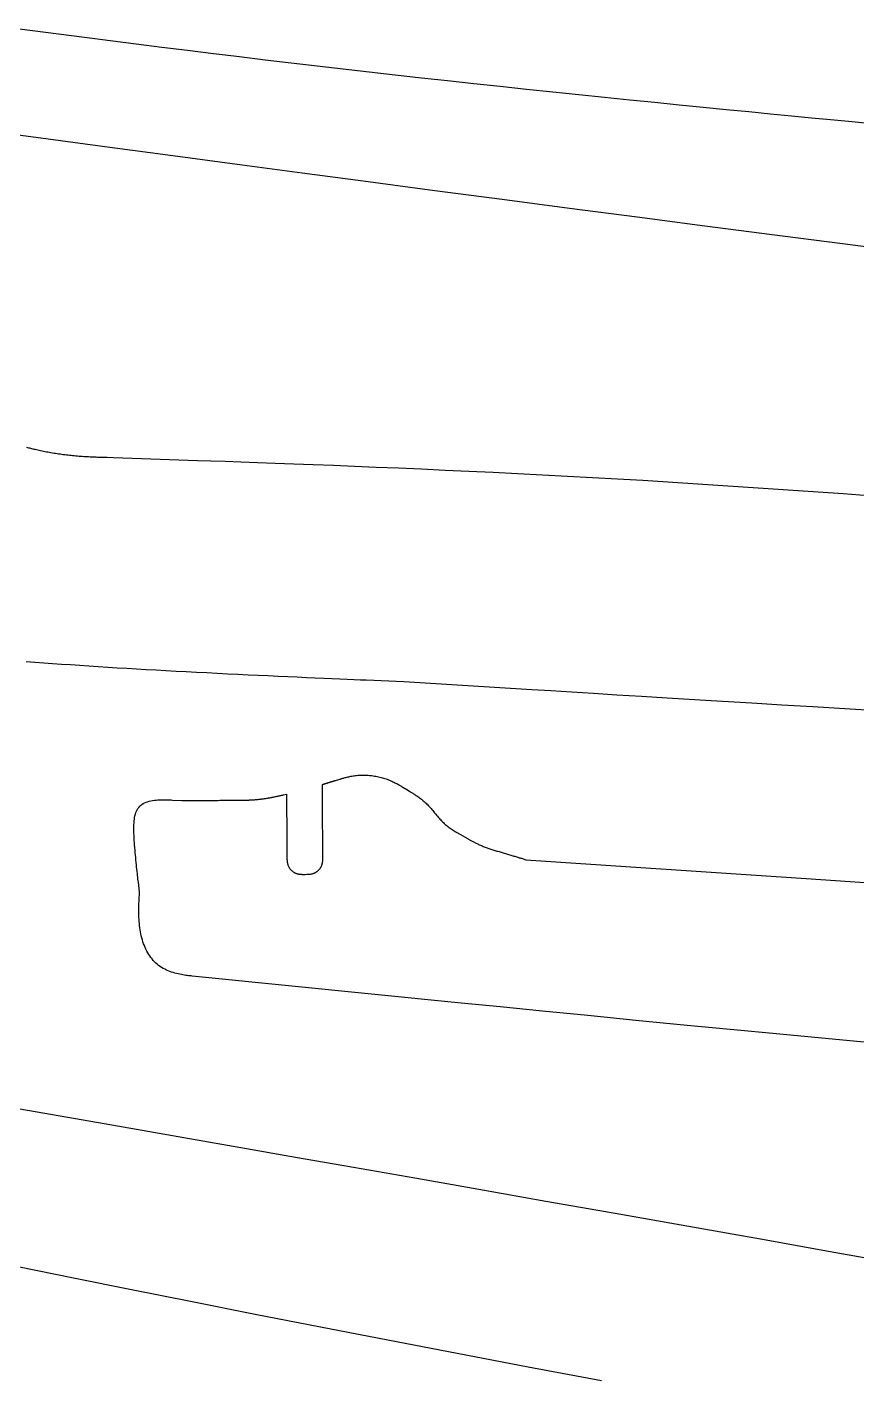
# Model space of a CAD drawing. Header units: millimetres. Extents: x -2745 to -1864, y 90 to 557.
# Drawn here: x -2631.5 to -2522.5, y 355.5 to 532.8 of the extents above; entities that cross this region are included whole.
import ezdxf

# ---------------------------------------------------------------- set-up
doc = ezdxf.new("R2010")
doc.units = ezdxf.units.MM

msp = doc.modelspace()

# ---------------------------------------------------------------- linework, layer by layer
at = {"flags": 128}
for points in [[(-2634.143021, 532.835956), (-2630.738275, 532.385558), (-2627.338871, 531.940159), (-2623.943746, 531.499685), (-2620.551839, 531.064057), (-2617.162087, 530.633201), (-2613.773427, 530.207039), (-2610.384798, 529.785494), (-2606.995137, 529.368491), (-2603.603382, 528.955954), (-2600.20847, 528.547806), (-2596.80934, 528.143969), (-2593.404928, 527.744369), (-2589.994173, 527.348928), (-2586.576013, 526.95757), (-2583.149385, 526.57022), (-2579.713227, 526.1868), (-2576.266476, 525.807234), (-2572.809833, 525.431569), (-2569.35104, 525.060342), (-2565.899602, 524.694214), (-2562.465025, 524.333847), (-2559.056815, 523.979901), (-2555.684474, 523.633036), (-2552.35751, 523.293915), (-2549.085426, 522.963196), (-2545.877729, 522.641542), (-2542.743923, 522.329613), (-2539.693514, 522.028071), (-2536.736007, 521.737575), (-2533.880905, 521.458786), (-2531.137716, 521.192367), (-2528.515942, 520.938977), (-2526.025091, 520.699277), (-2523.674668, 520.473927), (-2521.474175, 520.263591)], [(-2515.936876, 503.319541), (-2524.797577, 504.443451), (-2533.661802, 505.579101), (-2542.529614, 506.724605), (-2551.401078, 507.878073), (-2560.272508, 509.037377), (-2569.125194, 510.19941), (-2577.936676, 511.360826), (-2586.684489, 512.518276), (-2595.346172, 513.668412), (-2603.899264, 514.807887), (-2612.321302, 515.933352), (-2620.589823, 517.04146), (-2628.682365, 518.128862), (-2636.576466, 519.192211)], [(-2631.531049, 477.725187), (-2631.413569, 477.696247), (-2631.287898, 477.665465), (-2631.154474, 477.633017), (-2631.013737, 477.599074), (-2630.866126, 477.56381), (-2630.71208, 477.527397), (-2630.552039, 477.490008), (-2630.386442, 477.451818), (-2630.215728, 477.412998), (-2630.040337, 477.373721), (-2629.860708, 477.334161), (-2629.677279, 477.294489), (-2629.490491, 477.25488), (-2629.300782, 477.215507), (-2629.108592, 477.176541), (-2628.914361, 477.138156), (-2628.718527, 477.100526), (-2628.521529, 477.063822), (-2628.323736, 477.028189), (-2628.125223, 476.993651), (-2627.925994, 476.960203), (-2627.726055, 476.927842), (-2627.52541, 476.896563), (-2627.324063, 476.866361), (-2627.122019, 476.83723), (-2626.919282, 476.809168), (-2626.715856, 476.782168), (-2626.511747, 476.756227), (-2626.306957, 476.73134), (-2626.101493, 476.707503), (-2625.895358, 476.68471), (-2625.688556, 476.662957), (-2625.481093, 476.64224), (-2625.272972, 476.622553), (-2625.064198, 476.603893), (-2624.854775, 476.586255), (-2624.644709, 476.569633), (-2624.434003, 476.554025), (-2624.222756, 476.539419), (-2624.011449, 476.525782), (-2623.800658, 476.513077), (-2623.590958, 476.501268), (-2623.382922, 476.490315), (-2623.177127, 476.48018), (-2622.974149, 476.470827), (-2622.774562, 476.462217), (-2622.57894, 476.454312), (-2622.387861, 476.447074), (-2622.201898, 476.440466), (-2622.021627, 476.43445), (-2621.847624, 476.428986), (-2621.680463, 476.42404), (-2621.520719, 476.419572), (-2621.368968, 476.415545), (-2621.225786, 476.411919), (-2621.091747, 476.408659), (-2620.967426, 476.405725), (-2620.128808, 476.386331), (-2609.084435, 476.003605), (-2607.346339, 475.94331), (-2605.450939, 475.877179), (-2603.406592, 475.805117), (-2601.221659, 475.727028), (-2598.904501, 475.642818), (-2596.463476, 475.552392), (-2593.906946, 475.455654), (-2591.243271, 475.35251), (-2588.480808, 475.242864), (-2585.62792, 475.126621), (-2582.692965, 475.003686), (-2579.684304, 474.873964), (-2576.610297, 474.73736), (-2573.479304, 474.593778), (-2570.299684, 474.443124), (-2567.079797, 474.285303), (-2563.828005, 474.120219), (-2560.552665, 473.947777), (-2557.262139, 473.767883), (-2553.964786, 473.58044), (-2550.667599, 473.38549), (-2547.372105, 473.183617), (-2544.078459, 472.975542), (-2540.786822, 472.761982), (-2537.497351, 472.543659), (-2534.210205, 472.321293), (-2530.925542, 472.095603), (-2527.64352, 471.86731), (-2524.364298, 471.637132), (-2521.088033, 471.405791)], [(-2519.874263, 443.153304), (-2524.150645, 443.408968), (-2528.329608, 443.659729), (-2532.401878, 443.904931), (-2536.358186, 444.143918), (-2540.189262, 444.376037), (-2543.885834, 444.600631), (-2547.438632, 444.817045), (-2550.838386, 445.024625), (-2554.075826, 445.222714), (-2557.141679, 445.410658), (-2560.026676, 445.587803), (-2562.721547, 445.753492), (-2565.217022, 445.907069), (-2582.033043, 446.942619), (-2586.937443, 447.152846), (-2587.709163, 447.185937), (-2588.550109, 447.22206), (-2589.455942, 447.261095), (-2590.422322, 447.302922), (-2591.444909, 447.34742), (-2592.519363, 447.394469), (-2593.641347, 447.443947), (-2594.806518, 447.495734), (-2596.010538, 447.549709), (-2597.249066, 447.605751), (-2598.517764, 447.663741), (-2599.812291, 447.723557), (-2601.128309, 447.785079), (-2602.461477, 447.848187), (-2603.807455, 447.912759), (-2605.161905, 447.978674), (-2606.520486, 448.045813), (-2607.878858, 448.114055), (-2609.232682, 448.183279), (-2610.577619, 448.253364), (-2611.910079, 448.324215), (-2613.229478, 448.395838), (-2614.53598, 448.468266), (-2615.829751, 448.541528), (-2617.110956, 448.615658), (-2618.379763, 448.690687), (-2619.636335, 448.766646), (-2620.880839, 448.843566), (-2622.11344, 448.921479), (-2623.334303, 449.000418), (-2624.543594, 449.080413), (-2625.741479, 449.161496), (-2626.928123, 449.243699), (-2628.103691, 449.327052), (-2629.268351, 449.411589), (-2630.422266, 449.49734), (-2631.565602, 449.584337)], [(-2611.170113, 431.376682), (-2611.16996, 431.376682), (-2611.168889, 431.37669), (-2611.165984, 431.37671), (-2611.160324, 431.37675), (-2611.150994, 431.376815), (-2611.137077, 431.376912), (-2611.117652, 431.377049), (-2611.091804, 431.37723), (-2611.058615, 431.377462), (-2611.017167, 431.377752), (-2610.966542, 431.378107), (-2610.905822, 431.378533), (-2610.834091, 431.379035), (-2610.750429, 431.379621), (-2610.65392, 431.380297), (-2610.543647, 431.381069), (-2610.41869, 431.381945), (-2610.278132, 431.38293), (-2610.121057, 431.38403), (-2609.946546, 431.385252), (-2609.754139, 431.386599), (-2609.545215, 431.388063), (-2609.321608, 431.389629), (-2609.085153, 431.391285), (-2608.837687, 431.393018), (-2608.581044, 431.394816), (-2608.317059, 431.396665), (-2608.047568, 431.398553), (-2607.774408, 431.400466), (-2607.499411, 431.402392), (-2607.224414, 431.404319), (-2606.951252, 431.406232), (-2606.681762, 431.408119), (-2606.417777, 431.409969), (-2606.161134, 431.411766), (-2605.913667, 431.4135), (-2605.677213, 431.415156), (-2605.453606, 431.416722), (-2605.244682, 431.418186), (-2605.052276, 431.419534), (-2604.877765, 431.420756), (-2604.720689, 431.421856), (-2604.580132, 431.422841), (-2604.455175, 431.423715), (-2604.344901, 431.424488), (-2604.248393, 431.425164), (-2604.164731, 431.42575), (-2604.092999, 431.426253), (-2604.03228, 431.426678), (-2603.981655, 431.427032), (-2603.940206, 431.427322), (-2603.907017, 431.427555), (-2603.881169, 431.427736), (-2603.861745, 431.427872), (-2603.847827, 431.42797), (-2603.838497, 431.428036), (-2603.832838, 431.428075), (-2603.829932, 431.428096), (-2603.828862, 431.428103), (-2603.828709, 431.428104), (-2603.453319, 431.430802), (-2603.394245, 431.431233), (-2603.329841, 431.431738), (-2603.260406, 431.432353), (-2603.186241, 431.433113), (-2603.107647, 431.434051), (-2603.024924, 431.435201), (-2602.938372, 431.436599), (-2602.84829, 431.43828), (-2602.754981, 431.440277), (-2602.658743, 431.442625), (-2602.559878, 431.445359), (-2602.458685, 431.448513), (-2602.355465, 431.452121), (-2602.250518, 431.456218), (-2602.144145, 431.460839), (-2602.036645, 431.466019), (-2601.928321, 431.47179), (-2601.81947, 431.47819), (-2601.710393, 431.485251), (-2601.601392, 431.493008), (-2601.492714, 431.501487), (-2601.384397, 431.51068), (-2601.27643, 431.52057), (-2601.168797, 431.531139), (-2601.061484, 431.542371), (-2600.95448, 431.55425), (-2600.847769, 431.566756), (-2600.741338, 431.579874), (-2600.635175, 431.593587), (-2600.529266, 431.607878), (-2600.423596, 431.622729), (-2600.318153, 431.638124), (-2600.212921, 431.654046), (-2600.10789, 431.670477), (-2600.003044, 431.687401), (-2599.89837, 431.704801), (-2599.793855, 431.72266), (-2599.689485, 431.74096), (-2599.585246, 431.759683), (-2599.481126, 431.778816), (-2599.377153, 431.798329), (-2599.273538, 431.818155), (-2599.170531, 431.838216), (-2599.068386, 431.858436), (-2598.967355, 431.878734), (-2598.86769, 431.899037), (-2598.769644, 431.919263), (-2598.673467, 431.939337), (-2598.579415, 431.959181), (-2598.487736, 431.978716), (-2598.398687, 431.997866), (-2598.312517, 432.016553), (-2598.22948, 432.034699), (-2598.149828, 432.052226), (-2598.073812, 432.069057), (-2598.001686, 432.085115), (-2597.933701, 432.100322), (-2597.870112, 432.114598), (-2597.811168, 432.127869), (-2597.413714, 432.217512), (-2597.413713, 432.217343), (-2597.413705, 432.216153), (-2597.413681, 432.212924), (-2597.413636, 432.206637), (-2597.413563, 432.196271), (-2597.413453, 432.180808), (-2597.413298, 432.159226), (-2597.413093, 432.130508), (-2597.41283, 432.093634), (-2597.412501, 432.047583), (-2597.4121, 431.991336), (-2597.411618, 431.923875), (-2597.411049, 431.844177), (-2597.410385, 431.751226), (-2597.409621, 431.644), (-2597.408746, 431.521481), (-2597.407755, 431.382649), (-2597.40664, 431.226484), (-2597.405394, 431.051966), (-2597.404011, 430.858077), (-2597.402484, 430.644306), (-2597.400828, 430.412182), (-2597.399055, 430.163745), (-2597.397178, 429.901034), (-2597.395217, 429.626088), (-2597.39318, 429.340946), (-2597.391087, 429.047648), (-2597.38895, 428.748232), (-2597.386784, 428.444739), (-2597.384602, 428.139205), (-2597.382422, 427.833671), (-2597.380255, 427.530178), (-2597.378118, 427.230762), (-2597.376024, 426.937464), (-2597.373989, 426.652322), (-2597.372027, 426.377376), (-2597.370151, 426.114665), (-2597.368378, 425.866228), (-2597.366721, 425.634104), (-2597.365195, 425.420333), (-2597.363811, 425.226444), (-2597.362565, 425.051926), (-2597.361451, 424.895761), (-2597.360459, 424.756929), (-2597.359585, 424.63441), (-2597.358819, 424.527184), (-2597.358156, 424.434233), (-2597.357587, 424.354536), (-2597.357105, 424.287073), (-2597.356704, 424.230827), (-2597.356376, 424.184776), (-2597.356113, 424.147902), (-2597.355907, 424.119184), (-2597.355753, 424.097602), (-2597.355642, 424.082139), (-2597.355569, 424.071773), (-2597.355524, 424.065486), (-2597.355501, 424.062257), (-2597.355492, 424.061067), (-2597.355491, 424.060898), (-2597.353933, 423.843303), (-2597.353666, 423.809064), (-2597.353244, 423.771755), (-2597.352537, 423.73157), (-2597.351413, 423.688703), (-2597.349742, 423.643348), (-2597.347391, 423.595699), (-2597.344231, 423.545948), (-2597.340129, 423.494292), (-2597.334956, 423.440924), (-2597.328579, 423.386036), (-2597.320868, 423.329825), (-2597.311692, 423.272482), (-2597.300919, 423.214203), (-2597.288419, 423.15518), (-2597.27406, 423.095609), (-2597.257711, 423.035683), (-2597.239242, 422.975596), (-2597.21852, 422.915541), (-2597.195416, 422.855714), (-2597.169798, 422.796307), (-2597.141573, 422.737501), (-2597.110807, 422.679411), (-2597.077603, 422.622141), (-2597.042064, 422.565795), (-2597.004295, 422.510475), (-2596.9644, 422.456284), (-2596.922482, 422.403325), (-2596.878644, 422.351701), (-2596.83299, 422.301514), (-2596.785624, 422.252867), (-2596.73665, 422.205864), (-2596.686171, 422.160607), (-2596.63429, 422.117199), (-2596.581112, 422.075743), (-2596.526741, 422.036341), (-2596.47128, 421.999098), (-2596.414832, 421.964113), (-2596.357502, 421.931493), (-2596.299392, 421.90134), (-2596.240607, 421.873754), (-2596.181265, 421.848802), (-2596.121541, 421.826386), (-2596.061628, 421.806373), (-2596.001715, 421.788628), (-2595.941992, 421.773014), (-2595.88265, 421.7594), (-2595.82388, 421.74765), (-2595.765873, 421.737627), (-2595.70882, 421.729199), (-2595.652909, 421.722231), (-2595.598333, 421.716587), (-2595.545281, 421.712133), (-2595.493946, 421.708734), (-2595.444517, 421.706255), (-2595.397183, 421.704563), (-2595.352137, 421.703521), (-2595.309569, 421.702996), (-2595.26967, 421.702852), (-2595.23263, 421.702955), (-2594.982623, 421.704678), (-2594.766563, 421.706224), (-2594.732566, 421.70649), (-2594.69552, 421.706911), (-2594.655619, 421.707619), (-2594.613053, 421.708748), (-2594.568017, 421.710427), (-2594.520704, 421.71279), (-2594.471305, 421.71597), (-2594.420012, 421.720098), (-2594.36702, 421.725306), (-2594.312519, 421.731727), (-2594.256702, 421.739492), (-2594.199763, 421.748734), (-2594.141893, 421.759584), (-2594.083286, 421.772176), (-2594.024134, 421.786641), (-2593.964628, 421.803111), (-2593.904963, 421.82172), (-2593.845329, 421.842597), (-2593.785921, 421.865875), (-2593.726931, 421.891688), (-2593.668535, 421.920128), (-2593.610851, 421.951129), (-2593.553983, 421.984586), (-2593.49803, 422.020395), (-2593.443097, 422.058451), (-2593.389285, 422.09865), (-2593.336696, 422.140887), (-2593.285433, 422.185057), (-2593.235597, 422.231055), (-2593.187292, 422.278778), (-2593.140618, 422.32812), (-2593.09568, 422.378975), (-2593.052578, 422.431241), (-2593.011414, 422.484812), (-2592.972293, 422.539583), (-2592.935313, 422.59545), (-2592.90058, 422.652307), (-2592.868195, 422.710052), (-2592.838259, 422.768577), (-2592.810876, 422.82778), (-2592.786108, 422.887541), (-2592.763859, 422.947682), (-2592.743999, 423.008012), (-2592.72639, 423.068339), (-2592.710901, 423.128472), (-2592.697396, 423.188218), (-2592.685742, 423.247387), (-2592.675806, 423.305786), (-2592.667453, 423.363224), (-2592.660548, 423.419509), (-2592.65496, 423.474449), (-2592.650553, 423.527853), (-2592.647194, 423.579529), (-2592.644748, 423.629286), (-2592.643083, 423.676932), (-2592.642063, 423.722273), (-2592.641555, 423.765121), (-2592.641425, 423.805281), (-2592.64154, 423.842565), (-2592.643335, 424.094208), (-2592.643337, 424.094404), (-2592.643346, 424.095775), (-2592.643372, 424.099496), (-2592.643424, 424.106743), (-2592.643508, 424.11869), (-2592.643635, 424.136513), (-2592.64381, 424.161387), (-2592.644045, 424.194487), (-2592.644346, 424.236988), (-2592.644722, 424.290066), (-2592.645181, 424.354895), (-2592.645732, 424.43265), (-2592.646382, 424.524508), (-2592.647142, 424.631642), (-2592.648016, 424.755228), (-2592.649016, 424.896442), (-2592.650149, 425.056458), (-2592.651424, 425.236451), (-2592.652849, 425.437598), (-2592.654431, 425.661072), (-2592.656176, 425.907461), (-2592.658071, 426.175003), (-2592.660099, 426.461347), (-2592.662243, 426.764143), (-2592.664487, 427.081042), (-2592.666815, 427.409691), (-2592.669209, 427.747742), (-2592.671653, 428.092843), (-2592.67413, 428.442645), (-2592.676624, 428.794798), (-2592.679118, 429.146951), (-2592.681595, 429.496753), (-2592.68404, 429.841855), (-2592.686434, 430.179906), (-2592.688761, 430.508555), (-2592.691005, 430.825454), (-2592.693149, 431.12825), (-2592.695177, 431.414594), (-2592.697072, 431.682136), (-2592.698817, 431.928525), (-2592.7004, 432.151999), (-2592.701824, 432.353146), (-2592.703098, 432.533139), (-2592.704232, 432.693155), (-2592.705232, 432.834369), (-2592.706107, 432.957955), (-2592.706865, 433.065089), (-2592.707517, 433.156947), (-2592.708067, 433.234702), (-2592.708526, 433.299531), (-2592.708902, 433.352609), (-2592.709203, 433.395109), (-2592.709437, 433.428209), (-2592.709613, 433.453084), (-2592.70974, 433.470907), (-2592.709824, 433.482854), (-2592.709876, 433.490101), (-2592.709902, 433.493822), (-2592.709912, 433.495193), (-2592.709913, 433.495389), (-2592.607464, 433.52629), (-2592.59134, 433.531154), (-2592.573757, 433.536458), (-2592.55479, 433.54218), (-2592.534514, 433.548299), (-2592.513009, 433.554791), (-2592.490349, 433.561633), (-2592.466609, 433.568804), (-2592.441869, 433.57628), (-2592.416203, 433.58404), (-2592.389688, 433.59206), (-2592.362401, 433.600318), (-2592.334417, 433.60879), (-2592.305814, 433.617457), (-2592.276667, 433.626294), (-2592.247054, 433.635278), (-2592.217049, 433.644388), (-2592.186731, 433.6536), (-2592.156175, 433.662892), (-2592.125458, 433.672242), (-2592.094656, 433.681626), (-2592.063834, 433.691028), (-2592.033003, 433.700441), (-2592.002162, 433.709865), (-2591.971311, 433.719299), (-2591.94045, 433.728745), (-2591.909579, 433.7382), (-2591.878697, 433.747664), (-2591.847803, 433.757136), (-2591.816898, 433.766616), (-2591.785981, 433.776104), (-2591.755051, 433.785599), (-2591.724108, 433.795099), (-2591.693151, 433.804606), (-2591.662181, 433.814118), (-2591.631196, 433.823634), (-2591.600197, 433.833154), (-2591.569182, 433.842678), (-2591.538152, 433.852205), (-2591.507105, 433.861735), (-2591.476043, 433.871266), (-2591.444976, 433.880794), (-2591.413972, 433.890299), (-2591.383108, 433.899759), (-2591.352465, 433.909147), (-2591.32212, 433.918442), (-2591.292153, 433.927617), (-2591.262643, 433.93665), (-2591.233669, 433.945518), (-2591.20531, 433.954195), (-2591.177645, 433.962658), (-2591.150751, 433.970883), (-2591.124709, 433.978846), (-2591.099597, 433.986523), (-2591.075496, 433.993892), (-2591.052482, 434.000925), (-2591.030636, 434.007601), (-2591.010036, 434.013896), (-2590.990761, 434.019785), (-2590.972889, 434.025245), (-2590.852369, 434.062066), (-2590.383495, 434.205582), (-2590.309687, 434.228142), (-2590.229089, 434.252582), (-2590.141939, 434.278636), (-2590.048481, 434.306032), (-2589.948957, 434.334499), (-2589.843606, 434.363768), (-2589.732671, 434.393569), (-2589.616394, 434.42363), (-2589.495015, 434.453683), (-2589.368776, 434.483456), (-2589.237919, 434.51268), (-2589.102686, 434.541084), (-2588.963317, 434.568398), (-2588.820054, 434.594352), (-2588.673139, 434.618676), (-2588.522813, 434.641098), (-2588.369318, 434.66135), (-2588.212895, 434.679162), (-2588.053786, 434.694261), (-2587.892231, 434.706379), (-2587.728472, 434.715293), (-2587.562741, 434.720964), (-2587.395271, 434.723403), (-2587.226292, 434.722621), (-2587.056038, 434.718626), (-2586.88474, 434.71143), (-2586.71263, 434.701041), (-2586.539939, 434.68747), (-2586.3669, 434.670726), (-2586.193746, 434.650821), (-2586.020706, 434.627763), (-2585.848014, 434.601563), (-2585.6759, 434.57223), (-2585.504598, 434.539774), (-2585.33434, 434.504206), (-2585.165356, 434.465536), (-2584.997879, 434.423772), (-2584.83214, 434.378926), (-2584.668373, 434.331007), (-2584.506808, 434.280024), (-2584.347675, 434.226047), (-2584.191194, 434.169377), (-2584.037585, 434.110376), (-2583.887065, 434.049401), (-2583.739854, 433.986815), (-2583.596168, 433.922977), (-2583.456227, 433.858247), (-2583.32025, 433.792985), (-2583.188453, 433.727554), (-2583.061058, 433.662311), (-2582.938279, 433.597618), (-2582.820338, 433.533835), (-2582.707452, 433.471321), (-2582.599839, 433.410438), (-2582.497718, 433.351545), (-2582.401307, 433.295003), (-2582.310825, 433.241173), (-2582.226489, 433.190413), (-2582.14852, 433.143085), (-2581.623657, 432.822747), (-2581.154364, 432.536121), (-2581.080531, 432.490991), (-2581.000141, 432.441641), (-2580.913678, 432.388152), (-2580.821625, 432.330606), (-2580.724465, 432.26908), (-2580.622681, 432.203655), (-2580.516755, 432.134413), (-2580.40717, 432.061432), (-2580.294412, 431.984794), (-2580.178961, 431.904578), (-2580.061301, 431.820865), (-2579.941915, 431.733734), (-2579.821287, 431.643267), (-2579.699898, 431.549543), (-2579.578231, 431.452642), (-2579.456772, 431.352644), (-2579.336002, 431.24963), (-2579.216404, 431.14368), (-2579.098462, 431.034874), (-2578.982657, 430.923293), (-2578.869345, 430.809047), (-2578.758359, 430.692375), (-2578.649407, 430.573545), (-2578.542192, 430.452827), (-2578.436421, 430.330486), (-2578.3318, 430.206796), (-2578.228033, 430.082023), (-2578.124828, 429.956435), (-2578.021888, 429.830302), (-2577.918922, 429.703893), (-2577.815632, 429.577477), (-2577.711725, 429.451322), (-2577.606908, 429.325697), (-2577.500884, 429.200871), (-2577.393361, 429.077113), (-2577.284044, 428.95469), (-2577.172637, 428.833874), (-2577.058848, 428.714931), (-2576.942381, 428.598131), (-2576.822942, 428.483743), (-2576.700378, 428.372005), (-2576.575094, 428.263028), (-2576.44764, 428.156895), (-2576.318561, 428.053688), (-2576.188406, 427.953487), (-2576.057723, 427.856376), (-2575.92706, 427.762437), (-2575.796962, 427.671748), (-2575.667978, 427.584395), (-2575.540656, 427.500456), (-2575.415542, 427.420015), (-2575.293185, 427.343154), (-2575.174132, 427.269953), (-2575.058931, 427.200494), (-2574.948129, 427.134859), (-2574.842274, 427.073132), (-2574.741912, 427.015391), (-2574.647593, 426.96172), (-2574.559862, 426.9122), (-2573.966985, 426.579285), (-2573.578942, 426.361377), (-2573.517868, 426.327096), (-2573.451232, 426.289786), (-2573.379291, 426.249683), (-2573.302301, 426.207026), (-2573.220522, 426.162054), (-2573.13421, 426.115004), (-2573.043625, 426.066117), (-2572.949023, 426.01563), (-2572.850661, 425.963779), (-2572.748799, 425.910806), (-2572.643693, 425.856946), (-2572.535601, 425.802441), (-2572.424781, 425.747526), (-2572.311491, 425.692441), (-2572.195989, 425.637425), (-2572.078531, 425.582714), (-2571.959375, 425.528548), (-2571.838781, 425.475164), (-2571.717004, 425.422802), (-2571.594303, 425.3717), (-2571.470889, 425.322039), (-2571.346785, 425.273772), (-2571.221967, 425.226794), (-2571.096411, 425.181004), (-2570.970094, 425.136295), (-2570.842993, 425.092565), (-2570.715082, 425.04971), (-2570.58634, 425.007624), (-2570.456741, 424.966207), (-2570.326262, 424.925352), (-2570.19488, 424.884956), (-2570.062571, 424.844914), (-2569.92931, 424.805125), (-2569.795076, 424.765482), (-2569.659842, 424.725884), (-2569.523587, 424.686225), (-2569.386286, 424.646402), (-2569.247915, 424.60631), (-2569.108452, 424.565846), (-2568.967872, 424.524906), (-2568.826227, 424.483428), (-2568.683881, 424.441517), (-2568.541272, 424.399319), (-2568.398837, 424.35698), (-2568.257014, 424.314648), (-2568.116244, 424.272468), (-2567.976963, 424.230588), (-2567.83961, 424.189153), (-2567.704624, 424.148312), (-2567.572443, 424.108208), (-2567.443506, 424.06899), (-2567.318251, 424.030804), (-2567.197116, 423.993797), (-2567.08054, 423.958114), (-2566.968961, 423.923903), (-2566.862817, 423.891309), (-2566.762548, 423.860479), (-2566.668591, 423.831562), (-2566.581385, 423.804701), (-2565.992859, 423.623341), (-2529.212663, 421.140268), (-2523.424346, 420.749421), (-2517.111707, 420.322748)], [(-2514.502629, 399.057404), (-2522.584333, 399.798434), (-2530.3437, 400.5211), (-2537.766951, 401.222463), (-2544.840303, 401.899587), (-2551.549974, 402.549531), (-2557.882185, 403.169358), (-2563.823154, 403.75613), (-2569.3591, 404.306911), (-2574.476242, 404.81876), (-2608.91859, 408.275855), (-2609.804981, 408.364846), (-2609.944423, 408.378935), (-2610.096173, 408.394795), (-2610.259244, 408.412866), (-2610.432645, 408.433584), (-2610.615392, 408.457386), (-2610.806494, 408.48471), (-2611.004965, 408.515994), (-2611.209817, 408.551673), (-2611.420061, 408.592187), (-2611.634709, 408.637971), (-2611.852774, 408.689465), (-2612.073268, 408.747104), (-2612.295203, 408.811327), (-2612.51759, 408.88257), (-2612.739442, 408.961272), (-2612.959772, 409.04787), (-2613.17759, 409.142801), (-2613.391911, 409.246501), (-2613.601743, 409.359409), (-2613.806101, 409.481963), (-2614.004154, 409.614473), (-2614.195692, 409.756747), (-2614.380666, 409.908466), (-2614.559026, 410.069313), (-2614.73072, 410.238967), (-2614.895697, 410.417112), (-2615.053906, 410.603428), (-2615.205299, 410.797596), (-2615.349822, 410.999298), (-2615.487425, 411.208216), (-2615.618057, 411.424032), (-2615.741669, 411.646426), (-2615.858209, 411.875079), (-2615.967626, 412.109674), (-2616.069869, 412.349892), (-2616.164887, 412.595415), (-2616.252631, 412.845923), (-2616.333048, 413.101099), (-2616.40609, 413.360623), (-2616.471703, 413.624178), (-2616.529914, 413.891341), (-2616.581053, 414.161273), (-2616.625526, 414.433032), (-2616.66374, 414.705677), (-2616.6961, 414.978266), (-2616.723011, 415.249856), (-2616.744883, 415.519505), (-2616.762118, 415.786273), (-2616.775125, 416.049215), (-2616.784308, 416.307392), (-2616.790075, 416.559858), (-2616.792833, 416.805675), (-2616.792985, 417.043899), (-2616.790939, 417.273588), (-2616.787101, 417.4938), (-2616.781878, 417.703594), (-2616.775674, 417.902026), (-2616.768898, 418.088155), (-2616.761954, 418.261041), (-2616.712247, 419.428339), (-2616.856996, 420.677613), (-2616.879754, 420.874161), (-2616.904442, 421.088178), (-2616.930824, 421.318393), (-2616.958656, 421.563534), (-2616.987699, 421.822332), (-2617.017714, 422.093515), (-2617.04846, 422.375813), (-2617.079699, 422.667953), (-2617.111189, 422.968667), (-2617.142692, 423.276684), (-2617.173967, 423.590732), (-2617.204773, 423.90954), (-2617.234872, 424.231838), (-2617.264023, 424.556355), (-2617.291986, 424.881821), (-2617.318521, 425.206965), (-2617.343389, 425.530514), (-2617.36635, 425.851201), (-2617.387163, 426.167752), (-2617.40559, 426.478898), (-2617.421324, 426.783527), (-2617.433807, 427.081164), (-2617.442415, 427.371493), (-2617.446522, 427.654197), (-2617.445503, 427.928962), (-2617.438737, 428.195471), (-2617.425597, 428.453409), (-2617.405459, 428.702459), (-2617.377699, 428.942306), (-2617.341692, 429.172634), (-2617.296814, 429.393127), (-2617.242441, 429.603469), (-2617.177949, 429.803343), (-2617.102713, 429.992435), (-2617.016107, 430.170429), (-2616.91751, 430.337007), (-2616.806295, 430.491855), (-2616.681839, 430.634658), (-2616.543517, 430.765098), (-2616.390704, 430.882859), (-2616.223137, 430.987796), (-2616.041989, 431.080435), (-2615.848796, 431.161473), (-2615.64509, 431.231604), (-2615.432408, 431.291528), (-2615.212281, 431.341938), (-2614.986246, 431.383533), (-2614.755835, 431.417007), (-2614.522585, 431.443056), (-2614.288028, 431.462379), (-2614.053699, 431.47567), (-2613.821132, 431.483625), (-2613.591862, 431.486942), (-2613.367423, 431.486316), (-2613.149348, 431.482444), (-2612.939173, 431.476022), (-2612.738432, 431.467745), (-2612.548658, 431.458311), (-2612.371386, 431.448415), (-2611.170113, 431.376682)], [(-2658.404087, 395.472793), (-2622.088894, 389.136298), (-2616.373765, 388.139016), (-2610.140989, 387.050977), (-2603.417645, 385.876473), (-2596.230814, 384.619796), (-2588.607579, 383.285238), (-2580.575019, 381.877088), (-2572.160214, 380.39964), (-2563.390245, 378.857184), (-2554.292193, 377.254011), (-2544.893138, 375.594412), (-2535.220161, 373.882681), (-2525.300342, 372.123107), (-2515.160762, 370.319982)], [(-2556.087585, 355.25892), (-2565.676978, 357.066719), (-2575.028128, 358.84859), (-2584.127639, 360.600161), (-2592.962117, 362.317061), (-2601.518163, 363.994919), (-2609.782383, 365.629364), (-2617.741379, 367.216026), (-2625.381758, 368.750535), (-2632.690123, 370.228519)]]:
    msp.add_lwpolyline(points, dxfattribs=at)

doc.saveas('drawing.dxf')
